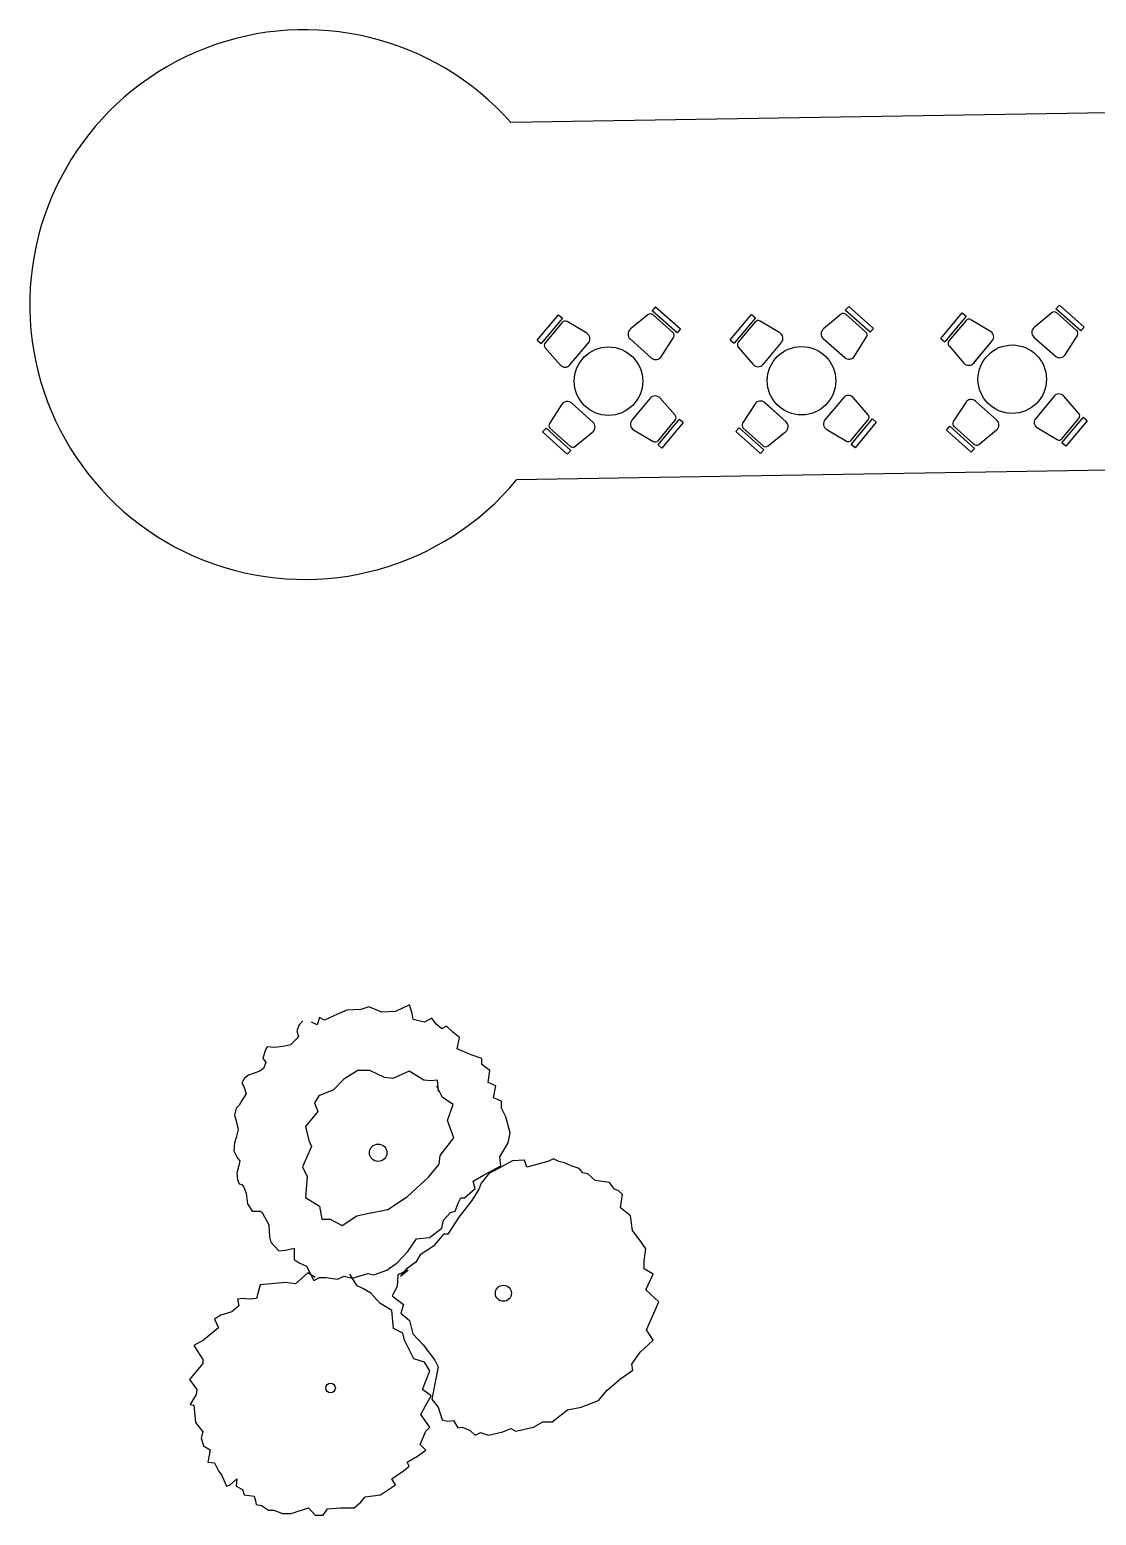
# Model space of a CAD drawing. Header units: millimetres. Extents: x 185 to 501, y 88 to 528.
# Drawn here: x 330.61 to 342.53, y 145.98 to 162.6 of the extents above; entities that cross this region are included whole.
import ezdxf

# ---------------------------------------------------------------- set-up
doc = ezdxf.new("R2010")
doc.units = ezdxf.units.MM
for name, color, linetype in [('arboles', 84, 'Continuous'), ('MUEBLES', 33, 'Continuous'), ('pavimento', 252, 'Continuous')]:
    doc.layers.add(name, color=color, linetype=linetype)

msp = doc.modelspace()

# ---------------------------------------------------------------- linework, layer by layer
at = {"layer": 'arboles', "linetype": 'Continuous'}
for p, q in [((334.048, 151.585), (333.903, 151.519)), ((334.152, 151.63), (334.048, 151.585)), ((334.31, 151.637), (334.152, 151.63)), ((334.4, 151.667), (334.31, 151.637)), ((334.545, 151.608), (334.4, 151.667)), ((334.697, 151.615), (334.545, 151.608)), ((334.855, 151.689), (334.697, 151.615)), ((334.883, 151.593), (334.855, 151.689)), ((334.897, 151.526), (334.883, 151.593)), ((333.621, 151.467), (333.593, 151.4)), ((333.662, 151.511), (333.621, 151.467)), ((333.821, 151.467), (333.759, 151.496)), ((333.759, 151.496), (333.759, 151.496)), ((333.848, 151.548), (333.821, 151.467)), ((333.903, 151.519), (333.848, 151.548)), ((335.021, 151.496), (334.897, 151.526)), ((335.104, 151.541), (335.021, 151.496)), ((335.152, 151.474), (335.104, 151.541)), ((335.214, 151.422), (335.152, 151.474)), ((335.269, 151.452), (335.214, 151.422)), ((335.338, 151.385), (335.269, 151.452)), ((333.524, 151.244), (333.462, 151.23)), ((333.538, 151.259), (333.524, 151.244)), ((333.614, 151.333), (333.538, 151.259)), ((333.593, 151.4), (333.614, 151.333)), ((335.414, 151.326), (335.338, 151.385)), ((335.387, 151.2), (335.414, 151.326)), ((333.248, 151.2), (333.214, 151.096)), ((333.214, 151.096), (333.248, 151.044)), ((333.262, 151.222), (333.248, 151.2)), ((333.345, 151.215), (333.262, 151.222)), ((333.407, 151.222), (333.345, 151.215)), ((333.462, 151.23), (333.407, 151.222)), ((335.545, 151.133), (335.387, 151.2)), ((335.663, 151.089), (335.545, 151.133)), ((335.663, 151.022), (335.663, 151.089)), ((333.179, 150.948), (333.055, 150.903)), ((333.22, 150.977), (333.179, 150.948)), ((333.248, 151.044), (333.22, 150.977)), ((334.276, 150.956), (334.121, 150.858)), ((334.412, 150.956), (334.276, 150.956)), ((334.576, 150.878), (334.412, 150.956)), ((334.85, 150.947), (334.668, 150.868)), ((335.014, 150.849), (334.85, 150.947)), ((335.752, 150.955), (335.663, 151.022)), ((335.732, 150.822), (335.752, 150.955)), ((333.007, 150.866), (332.979, 150.814)), ((332.979, 150.814), (333, 150.777)), ((333, 150.777), (333.027, 150.696)), ((333.055, 150.903), (333.007, 150.866)), ((334.121, 150.858), (334.003, 150.741)), ((334.668, 150.868), (334.576, 150.878)), ((335.096, 150.839), (335.014, 150.849)), ((335.169, 150.849), (335.096, 150.839)), ((335.223, 150.653), (335.159, 150.78)), ((335.178, 150.721), (335.169, 150.849)), ((335.821, 150.785), (335.732, 150.822)), ((335.794, 150.651), (335.821, 150.785)), ((332.979, 150.622), (332.951, 150.57)), ((333.027, 150.696), (332.979, 150.622)), ((333.839, 150.672), (333.793, 150.594)), ((333.793, 150.594), (333.83, 150.496)), ((334.003, 150.741), (333.839, 150.672)), ((335.342, 150.575), (335.223, 150.653)), ((335.883, 150.614), (335.794, 150.651)), ((335.883, 150.533), (335.883, 150.614)), ((332.917, 150.533), (332.896, 150.458)), ((332.896, 150.458), (332.917, 150.392)), ((332.951, 150.57), (332.917, 150.533)), ((333.83, 150.496), (333.693, 150.33)), ((335.278, 150.398), (335.342, 150.575)), ((335.932, 150.436), (335.883, 150.533)), ((335.98, 150.258), (335.932, 150.436)), ((332.917, 150.392), (332.938, 150.295)), ((332.938, 150.295), (332.917, 150.206)), ((333.693, 150.33), (333.729, 150.173)), ((335.351, 150.203), (335.278, 150.398)), ((335.959, 150.147), (335.98, 150.258)), ((332.896, 150.147), (332.889, 150.058)), ((332.917, 150.206), (332.896, 150.147)), ((333.757, 150.105), (333.656, 149.879)), ((333.729, 150.173), (333.757, 150.105)), ((335.196, 150.007), (335.351, 150.203)), ((335.863, 149.991), (335.959, 150.147)), ((332.889, 150.058), (332.931, 149.976)), ((332.931, 149.976), (332.958, 149.947)), ((332.958, 149.947), (332.945, 149.895)), ((335.187, 149.909), (335.196, 150.007)), ((336.007, 149.947), (335.787, 149.828)), ((335.876, 149.888), (335.863, 149.991)), ((336.139, 149.954), (336.007, 149.947)), ((336.166, 149.873), (336.139, 149.954)), ((336.401, 149.939), (336.166, 149.873)), ((336.463, 149.969), (336.401, 149.939)), ((336.525, 149.939), (336.463, 149.969)), ((336.587, 149.925), (336.525, 149.939)), ((336.663, 149.888), (336.587, 149.925)), ((332.945, 149.895), (332.924, 149.806)), ((332.924, 149.806), (332.931, 149.732)), ((333.656, 149.879), (333.711, 149.772)), ((333.711, 149.772), (333.693, 149.537)), ((334.832, 149.547), (335.068, 149.762)), ((335.068, 149.762), (335.187, 149.909)), ((335.566, 149.717), (335.683, 149.784)), ((335.745, 149.806), (335.656, 149.695)), ((335.683, 149.784), (335.876, 149.888)), ((335.787, 149.828), (335.745, 149.806)), ((336.753, 149.858), (336.663, 149.888)), ((336.794, 149.813), (336.753, 149.858)), ((336.849, 149.799), (336.794, 149.813)), ((336.932, 149.724), (336.849, 149.799)), ((332.931, 149.732), (332.951, 149.687)), ((332.951, 149.687), (332.979, 149.68)), ((332.979, 149.68), (333, 149.65)), ((333, 149.65), (333.027, 149.584)), ((333.027, 149.584), (333.041, 149.465)), ((335.469, 149.532), (335.587, 149.635)), ((335.628, 149.628), (335.552, 149.502)), ((335.587, 149.635), (335.566, 149.717)), ((335.656, 149.695), (335.628, 149.628)), ((337.091, 149.702), (336.932, 149.724)), ((337.146, 149.628), (337.091, 149.702)), ((337.187, 149.613), (337.146, 149.628)), ((337.235, 149.569), (337.187, 149.613)), ((333.041, 149.465), (333.096, 149.383)), ((333.693, 149.537), (333.848, 149.439)), ((333.848, 149.439), (333.875, 149.292)), ((334.613, 149.4), (334.832, 149.547)), ((335.366, 149.383), (335.4, 149.472)), ((335.4, 149.472), (335.428, 149.532)), ((335.552, 149.502), (335.407, 149.317)), ((335.428, 149.532), (335.469, 149.532)), ((337.215, 149.42), (337.235, 149.569)), ((337.325, 149.331), (337.215, 149.42)), ((333.096, 149.383), (333.186, 149.383)), ((333.186, 149.383), (333.207, 149.369)), ((333.207, 149.369), (333.283, 149.228)), ((333.875, 149.292), (333.966, 149.292)), ((333.966, 149.292), (334.103, 149.224)), ((334.103, 149.224), (334.267, 149.331)), ((334.267, 149.331), (334.367, 149.351)), ((334.367, 149.351), (334.613, 149.4)), ((335.214, 149.191), (335.235, 149.28)), ((335.235, 149.28), (335.311, 149.369)), ((335.407, 149.317), (335.283, 149.124)), ((335.311, 149.369), (335.366, 149.383)), ((337.346, 149.168), (337.325, 149.331)), ((333.283, 149.228), (333.289, 149.094)), ((333.289, 149.094), (333.303, 149.035)), ((334.931, 149.072), (335.076, 149.087)), ((335.076, 149.087), (335.214, 149.191)), ((335.235, 149.124), (335.124, 148.99)), ((335.283, 149.124), (335.235, 149.124)), ((337.429, 149.057), (337.346, 149.168)), ((333.303, 149.035), (333.393, 148.938)), ((333.393, 148.938), (333.469, 148.946)), ((333.469, 148.946), (333.565, 148.968)), ((333.565, 148.968), (333.565, 148.842)), ((334.717, 148.805), (334.835, 148.931)), ((334.835, 148.931), (334.931, 149.072)), ((335.124, 148.99), (334.973, 148.894)), ((337.498, 148.961), (337.429, 149.057)), ((337.477, 148.827), (337.498, 148.961)), ((333.565, 148.842), (333.621, 148.805)), ((333.621, 148.805), (333.703, 148.768)), ((333.703, 148.768), (333.786, 148.605)), ((334.6, 148.723), (334.717, 148.805)), ((334.924, 148.812), (334.814, 148.731)), ((334.973, 148.894), (334.924, 148.812)), ((337.477, 148.738), (337.477, 148.827)), ((333.469, 148.583), (333.186, 148.56)), ((333.579, 148.568), (333.469, 148.583)), ((333.641, 148.627), (333.579, 148.568)), ((333.717, 148.694), (333.641, 148.627)), ((333.8, 148.642), (333.717, 148.694)), ((333.786, 148.605), (333.848, 148.642)), ((333.848, 148.642), (333.924, 148.642)), ((333.924, 148.642), (334.048, 148.62)), ((334.048, 148.62), (334.124, 148.657)), ((334.124, 148.657), (334.214, 148.634)), ((334.269, 148.546), (334.186, 148.679)), ((334.214, 148.634), (334.393, 148.686)), ((334.393, 148.686), (334.455, 148.672)), ((334.455, 148.672), (334.6, 148.723)), ((334.724, 148.672), (334.717, 148.538)), ((334.835, 148.723), (334.724, 148.672)), ((334.814, 148.731), (334.752, 148.657)), ((334.752, 148.657), (334.835, 148.723)), ((337.58, 148.679), (337.477, 148.738)), ((337.498, 148.501), (337.58, 148.679)), ((333.186, 148.56), (333.145, 148.405)), ((334.331, 148.516), (334.269, 148.546)), ((334.421, 148.464), (334.331, 148.516)), ((334.524, 148.353), (334.421, 148.464)), ((334.717, 148.538), (334.662, 148.434)), ((334.662, 148.434), (334.786, 148.338)), ((337.642, 148.368), (337.498, 148.501)), ((332.869, 148.256), (332.744, 148.219)), ((332.945, 148.323), (332.869, 148.256)), ((332.986, 148.405), (332.931, 148.397)), ((332.931, 148.397), (332.945, 148.323)), ((333.062, 148.397), (332.986, 148.405)), ((333.145, 148.405), (333.062, 148.397)), ((334.655, 148.271), (334.524, 148.353)), ((334.676, 148.071), (334.655, 148.271)), ((334.786, 148.338), (334.759, 148.242)), ((337.504, 148.056), (337.642, 148.368)), ((332.744, 148.219), (332.675, 148.175)), ((332.675, 148.175), (332.717, 148.078)), ((334.759, 148.242), (334.855, 148.16)), ((334.855, 148.16), (334.89, 148.012)), ((332.551, 147.938), (332.441, 147.878)), ((332.717, 148.078), (332.551, 147.938)), ((334.78, 148.019), (334.676, 148.071)), ((334.8, 147.938), (334.78, 148.019)), ((334.904, 147.73), (334.8, 147.938)), ((334.89, 148.012), (335.007, 147.886)), ((337.435, 147.804), (337.58, 147.938)), ((337.58, 147.938), (337.504, 148.056)), ((332.441, 147.878), (332.544, 147.723)), ((335.007, 147.886), (335.138, 147.715)), ((337.339, 147.671), (337.435, 147.804)), ((332.544, 147.678), (332.393, 147.5)), ((332.544, 147.723), (332.544, 147.678)), ((335.021, 147.693), (334.904, 147.73)), ((335, 147.389), (335.083, 147.596)), ((335.083, 147.596), (335.021, 147.693)), ((335.173, 147.641), (335.104, 147.278)), ((335.138, 147.715), (335.173, 147.641)), ((337.215, 147.508), (337.353, 147.604)), ((337.353, 147.604), (337.339, 147.671)), ((332.393, 147.5), (332.475, 147.389)), ((337.063, 147.381), (337.215, 147.508)), ((332.469, 147.33), (332.4, 147.218)), ((332.475, 147.389), (332.469, 147.33)), ((335.097, 147.315), (335, 147.389)), ((335.035, 147.211), (335.097, 147.315)), ((335.104, 147.278), (335.173, 147.189)), ((336.773, 147.189), (336.966, 147.263)), ((336.966, 147.263), (337.063, 147.381)), ((332.4, 147.218), (332.441, 147.211)), ((332.441, 147.211), (332.462, 147.018)), ((334.98, 147.107), (335.035, 147.211)), ((335.083, 146.966), (334.98, 147.107)), ((335.173, 147.189), (335.221, 147.048)), ((336.449, 147.026), (336.621, 147.159)), ((336.621, 147.159), (336.773, 147.189)), ((332.462, 147.018), (332.544, 146.914)), ((334.973, 146.773), (335.035, 146.922)), ((335.035, 146.922), (335.083, 146.966)), ((335.221, 147.048), (335.283, 147.033)), ((335.283, 147.033), (335.345, 147.04)), ((335.345, 147.04), (335.393, 146.959)), ((335.393, 146.959), (335.442, 146.966)), ((335.442, 146.966), (335.531, 146.929)), ((335.531, 146.929), (335.587, 146.877)), ((335.897, 146.914), (335.987, 146.951)), ((335.987, 146.951), (336.042, 146.922)), ((336.042, 146.922), (336.242, 146.966)), ((336.242, 146.966), (336.345, 147.026)), ((336.345, 147.026), (336.449, 147.026)), ((332.544, 146.914), (332.524, 146.848)), ((332.524, 146.848), (332.551, 146.759)), ((332.551, 146.759), (332.627, 146.714)), ((335.035, 146.707), (334.973, 146.773)), ((335.587, 146.877), (335.649, 146.907)), ((335.649, 146.907), (335.738, 146.877)), ((335.738, 146.877), (335.897, 146.914)), ((332.627, 146.714), (332.6, 146.573)), ((334.828, 146.573), (334.945, 146.64)), ((334.945, 146.64), (335.035, 146.707)), ((332.6, 146.573), (332.675, 146.566)), ((332.675, 146.566), (332.724, 146.47)), ((332.724, 146.47), (332.751, 146.432)), ((332.751, 146.432), (332.807, 146.306)), ((334.655, 146.388), (334.786, 146.477)), ((334.786, 146.477), (334.849, 146.529)), ((334.849, 146.529), (334.828, 146.573)), ((332.807, 146.306), (332.848, 146.321)), ((332.848, 146.321), (332.924, 146.388)), ((332.924, 146.388), (332.917, 146.306)), ((332.917, 146.306), (332.986, 146.269)), ((332.986, 146.269), (333.007, 146.21)), ((334.531, 146.21), (334.697, 146.321)), ((334.697, 146.321), (334.655, 146.388)), ((333.007, 146.21), (333.117, 146.195)), ((333.117, 146.195), (333.131, 146.143)), ((333.131, 146.143), (333.138, 146.099)), ((333.138, 146.099), (333.2, 146.091)), ((333.2, 146.091), (333.276, 146.039)), ((334.235, 146.062), (334.31, 146.128)), ((334.31, 146.128), (334.359, 146.188)), ((334.359, 146.188), (334.531, 146.21)), ((333.276, 146.039), (333.338, 146.039)), ((333.338, 146.039), (333.434, 146.002)), ((333.434, 146.002), (333.531, 146.002)), ((333.531, 146.002), (333.724, 146.062)), ((333.724, 146.062), (333.8, 145.98)), ((333.8, 145.98), (333.89, 145.98)), ((333.89, 145.98), (333.938, 146.054)), ((333.938, 146.054), (334.083, 146.062)), ((334.083, 146.062), (334.235, 146.062))]:
    msp.add_line(p, q, dxfattribs=at)
for centre, radius in [((334.504, 150.036), 0.0974), ((335.904, 148.464), 0.09), ((333.972, 147.404), 0.0532)]:
    msp.add_circle(centre, radius, dxfattribs=at)
at = {"layer": 'MUEBLES'}
for p, q in [((336.282, 159.125, 0.018), (336.52, 159.409, 0.018)), ((336.52, 159.409, 0.018), (336.564, 159.372, 0.018)), ((337.521, 159.411, 0.018), (337.323, 159.249, 0.018)), ((337.606, 159.499, 0.018), (337.568, 159.456, 0.018)), ((337.846, 159.21, 0.018), (337.568, 159.456, 0.018)), ((337.799, 159.213, 0.018), (337.577, 159.41, 0.018)), ((337.606, 159.499, 0.018), (337.884, 159.253, 0.018)), ((338.441, 159.13, 0.018), (338.679, 159.414, 0.018)), ((338.679, 159.414, 0.018), (338.723, 159.377, 0.018)), ((339.68, 159.416, 0.018), (339.482, 159.254, 0.018)), ((339.765, 159.504, 0.018), (339.727, 159.461, 0.018)), ((340.005, 159.215, 0.018), (339.727, 159.461, 0.018)), ((339.958, 159.218, 0.018), (339.736, 159.415, 0.018)), ((339.765, 159.504, 0.018), (340.043, 159.258, 0.018)), ((340.797, 159.146, 0.018), (341.035, 159.431, 0.018)), ((341.079, 159.394, 0.018), (340.84, 159.109, 0.018)), ((341.035, 159.431, 0.018), (341.079, 159.394, 0.018)), ((342.036, 159.433, 0.018), (341.838, 159.27, 0.018)), ((342.121, 159.52, 0.018), (342.083, 159.478, 0.018)), ((342.361, 159.231, 0.018), (342.083, 159.478, 0.018)), ((342.314, 159.235, 0.018), (342.092, 159.432, 0.018)), ((342.121, 159.52, 0.018), (342.399, 159.274, 0.018)), ((336.564, 159.372, 0.018), (336.325, 159.088, 0.018)), ((336.562, 159.326, 0.018), (336.371, 159.098, 0.018)), ((336.837, 159.204, 0.018), (336.617, 159.335, 0.018)), ((337.884, 159.253, 0.018), (337.846, 159.21, 0.018)), ((338.723, 159.377, 0.018), (338.484, 159.093, 0.018)), ((338.721, 159.331, 0.018), (338.53, 159.103, 0.018)), ((338.996, 159.208, 0.018), (338.776, 159.34, 0.018)), ((340.043, 159.258, 0.018), (340.005, 159.215, 0.018)), ((341.077, 159.347, 0.018), (340.886, 159.12, 0.018)), ((341.352, 159.225, 0.018), (341.132, 159.356, 0.018)), ((342.399, 159.274, 0.018), (342.361, 159.231, 0.018)), ((336.282, 159.125, 0.018), (336.325, 159.088, 0.018)), ((336.648, 158.85, 0.018), (336.855, 159.096, 0.018)), ((336.648, 158.85, 0.018), (336.855, 159.096, 0.018)), ((337.321, 159.14, 0.018), (337.562, 158.927, 0.018)), ((337.322, 159.14, 0.018), (337.562, 158.926, 0.018)), ((337.67, 158.942, 0.018), (337.807, 159.158, 0.018)), ((338.441, 159.13, 0.018), (338.484, 159.093, 0.018)), ((338.807, 158.855, 0.018), (339.014, 159.101, 0.018)), ((338.807, 158.855, 0.018), (339.014, 159.101, 0.018)), ((339.48, 159.145, 0.018), (339.721, 158.932, 0.018)), ((339.481, 159.145, 0.018), (339.721, 158.931, 0.018)), ((339.829, 158.947, 0.018), (339.966, 159.163, 0.018)), ((340.797, 159.146, 0.018), (340.84, 159.109, 0.018)), ((340.887, 159.064, 0.018), (341.054, 158.87, 0.018)), ((341.163, 158.871, 0.018), (341.37, 159.118, 0.018)), ((341.163, 158.872, 0.018), (341.37, 159.118, 0.018)), ((341.836, 159.162, 0.018), (342.077, 158.948, 0.018)), ((341.837, 159.162, 0.018), (342.077, 158.948, 0.018)), ((342.185, 158.964, 0.018), (342.322, 159.18, 0.018)), ((336.372, 159.042, 0.018), (336.539, 158.849, 0.018)), ((338.531, 159.047, 0.018), (338.698, 158.854, 0.018)), ((336.559, 158.409, 0.018), (336.42, 158.194, 0.018)), ((336.906, 158.209, 0.018), (336.666, 158.424, 0.018)), ((336.906, 158.209, 0.018), (336.667, 158.424, 0.018)), ((337.547, 158.478, 0.018), (337.341, 158.23, 0.018)), ((337.547, 158.477, 0.018), (337.341, 158.231, 0.018)), ((337.824, 158.286, 0.018), (337.656, 158.479, 0.018)), ((338.718, 158.414, 0.018), (338.579, 158.199, 0.018)), ((339.065, 158.214, 0.018), (338.825, 158.429, 0.018)), ((339.065, 158.214, 0.018), (338.826, 158.429, 0.018)), ((339.706, 158.483, 0.018), (339.5, 158.235, 0.018)), ((339.706, 158.482, 0.018), (339.5, 158.236, 0.018)), ((339.983, 158.291, 0.018), (339.815, 158.484, 0.018)), ((341.074, 158.431, 0.018), (340.935, 158.215, 0.018)), ((341.421, 158.23, 0.018), (341.182, 158.445, 0.018)), ((341.421, 158.23, 0.018), (341.182, 158.445, 0.018)), ((342.062, 158.499, 0.018), (341.856, 158.252, 0.018)), ((342.062, 158.499, 0.018), (341.856, 158.252, 0.018)), ((342.339, 158.308, 0.018), (342.171, 158.501, 0.018)), ((337.633, 157.955, 0.018), (337.871, 158.241, 0.018)), ((337.635, 158.002, 0.018), (337.825, 158.231, 0.018)), ((337.915, 158.205, 0.018), (337.871, 158.241, 0.018)), ((339.792, 157.96, 0.018), (340.03, 158.246, 0.018)), ((339.794, 158.007, 0.018), (339.984, 158.236, 0.018)), ((340.074, 158.21, 0.018), (340.03, 158.246, 0.018)), ((342.148, 157.977, 0.018), (342.386, 158.263, 0.018)), ((342.15, 158.024, 0.018), (342.34, 158.252, 0.018)), ((342.43, 158.226, 0.018), (342.192, 157.94, 0.018)), ((342.43, 158.226, 0.018), (342.386, 158.263, 0.018)), ((336.343, 158.1, 0.018), (336.381, 158.142, 0.018)), ((336.619, 157.852, 0.018), (336.343, 158.1, 0.018)), ((336.381, 158.142, 0.018), (336.657, 157.894, 0.018)), ((336.428, 158.139, 0.018), (336.649, 157.941, 0.018)), ((336.704, 157.939, 0.018), (336.903, 158.1, 0.018)), ((337.36, 158.123, 0.018), (337.58, 157.993, 0.018)), ((337.915, 158.205, 0.018), (337.677, 157.919, 0.018)), ((338.502, 158.105, 0.018), (338.54, 158.147, 0.018)), ((338.778, 157.857, 0.018), (338.502, 158.105, 0.018)), ((338.54, 158.147, 0.018), (338.816, 157.899, 0.018)), ((338.587, 158.144, 0.018), (338.808, 157.946, 0.018)), ((338.863, 157.944, 0.018), (339.062, 158.105, 0.018)), ((339.519, 158.128, 0.018), (339.739, 157.998, 0.018)), ((340.074, 158.21, 0.018), (339.836, 157.924, 0.018)), ((340.858, 158.121, 0.018), (340.896, 158.164, 0.018)), ((341.134, 157.873, 0.018), (340.858, 158.121, 0.018)), ((340.896, 158.164, 0.018), (341.173, 157.916, 0.018)), ((340.943, 158.16, 0.018), (341.164, 157.962, 0.018)), ((341.219, 157.961, 0.018), (341.418, 158.122, 0.018)), ((341.875, 158.145, 0.018), (342.095, 158.014, 0.018)), ((336.619, 157.852, 0.018), (336.657, 157.894, 0.018)), ((337.677, 157.919, 0.018), (337.633, 157.955, 0.018)), ((338.778, 157.857, 0.018), (338.816, 157.899, 0.018)), ((339.836, 157.924, 0.018), (339.792, 157.96, 0.018)), ((341.134, 157.873, 0.018), (341.173, 157.916, 0.018)), ((342.192, 157.94, 0.018), (342.148, 157.977, 0.018))]:
    msp.add_line(p, q, dxfattribs=at)
for centre in [(339.238, 158.673, 0.018), (341.594, 158.69, 0.018), (337.079, 158.668, 0.018)]:
    msp.add_circle(centre, 0.383, dxfattribs=at)
for centre, radius, start, end in [((337.548, 159.378, 0.018), 0.0429, 48.4835, 129.3732), ((339.707, 159.383, 0.018), 0.0429, 48.4835, 129.3732), ((342.063, 159.399, 0.018), 0.0429, 48.4835, 129.3732), ((336.595, 159.298, 0.018), 0.0429, 59.1228, 140.0125), ((337.369, 159.193, 0.018), 0.0714, 129.3732, 228.4835), ((338.754, 159.303, 0.018), 0.0429, 59.1228, 140.0125), ((339.528, 159.198, 0.018), 0.0714, 129.3732, 228.4835), ((339.93, 159.186, 0.018), 0.0429, 327.5937, 48.4835), ((341.11, 159.32, 0.018), 0.0429, 59.1228, 140.0125), ((341.315, 159.164, 0.018), 0.0714, 320.0125, 59.1228), ((341.884, 159.215, 0.018), 0.0714, 129.3732, 228.4835), ((342.286, 159.203, 0.018), 0.0429, 327.5937, 48.4835), ((336.404, 159.07, 0.018), 0.0429, 140.0125, 220.9023), ((336.8, 159.142, 0.018), 0.0714, 320.0125, 59.1228), ((337.771, 159.181, 0.018), 0.0429, 327.5937, 48.4835), ((338.563, 159.075, 0.018), 0.0429, 140.0125, 220.9023), ((338.959, 159.147, 0.018), 0.0714, 320.0125, 59.1228), ((340.919, 159.092, 0.018), 0.0429, 140.0125, 220.9023), ((337.609, 158.98, 0.018), 0.0714, 228.4835, 327.5937), ((339.768, 158.985, 0.018), 0.0714, 228.4835, 327.5937), ((342.125, 159.002, 0.018), 0.0714, 228.4835, 327.5937), ((336.593, 158.896, 0.018), 0.0714, 220.9023, 320.0125), ((338.752, 158.901, 0.018), 0.0714, 220.9023, 320.0125), ((341.108, 158.917, 0.018), 0.0714, 220.9023, 320.0125), ((336.619, 158.37, 0.018), 0.0714, 48.1221, 147.2323), ((337.602, 158.432, 0.018), 0.0714, 41.1679, 140.2781), ((338.778, 158.375, 0.018), 0.0714, 48.1221, 147.2323), ((339.761, 158.437, 0.018), 0.0714, 41.1679, 140.2781), ((341.134, 158.392, 0.018), 0.0714, 48.1221, 147.2323), ((342.117, 158.454, 0.018), 0.0714, 41.1679, 140.2781), ((337.396, 158.185, 0.018), 0.0714, 140.2781, 239.3884), ((337.792, 158.258, 0.018), 0.0429, 320.2781, 41.1679), ((339.555, 158.19, 0.018), 0.0714, 140.2781, 239.3884), ((339.951, 158.263, 0.018), 0.0429, 320.2781, 41.1679), ((341.373, 158.177, 0.018), 0.0714, 309.0119, 48.1221), ((341.911, 158.206, 0.018), 0.0714, 140.2781, 239.3884), ((342.307, 158.28, 0.018), 0.0429, 320.2781, 41.1679), ((336.456, 158.171, 0.018), 0.0429, 147.2323, 228.1221), ((336.858, 158.156, 0.018), 0.0714, 309.0119, 48.1221), ((338.615, 158.176, 0.018), 0.0429, 147.2323, 228.1221), ((339.017, 158.161, 0.018), 0.0714, 309.0119, 48.1221), ((340.971, 158.192, 0.018), 0.0429, 147.2323, 228.1221), ((336.677, 157.972, 0.018), 0.0429, 228.1221, 309.0119), ((337.602, 158.03, 0.018), 0.0429, 239.3884, 320.2781), ((338.836, 157.977, 0.018), 0.0429, 228.1221, 309.0119), ((339.761, 158.035, 0.018), 0.0429, 239.3884, 320.2781), ((341.192, 157.994, 0.018), 0.0429, 228.1221, 309.0119), ((342.117, 158.051, 0.018), 0.0429, 239.3884, 320.2781)]:
    msp.add_arc(centre, radius, start, end, dxfattribs=at)
at = {"layer": 'pavimento'}
for p, q in [((345.492, 161.717, 0.018), (335.986, 161.562, 0.018)), ((345.557, 157.718, 0.018), (336.051, 157.563, 0.018))]:
    msp.add_line(p, q, dxfattribs=at)
msp.add_arc((333.683, 159.525, 0.018), 3.075, 41.5005, 320.363, dxfattribs=at)

doc.saveas('drawing.dxf')
